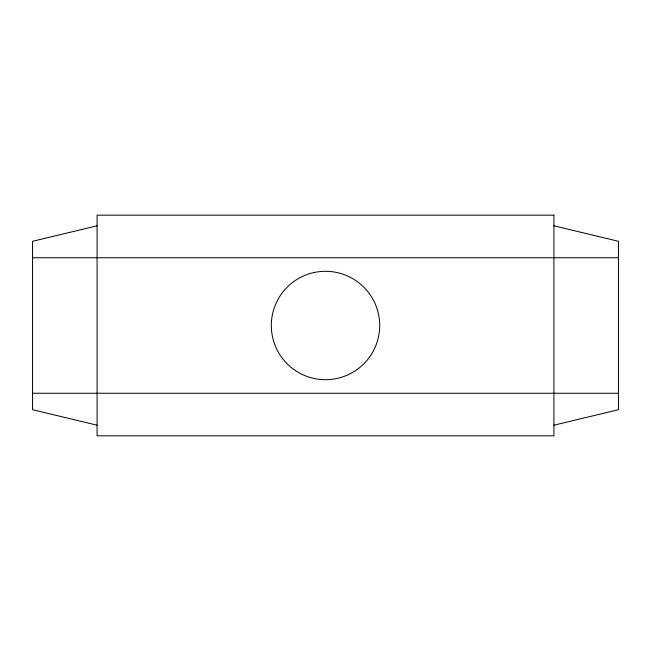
<?xml version="1.0" encoding="UTF-8"?>
<svg xmlns="http://www.w3.org/2000/svg" width="651" height="651" viewBox="0 0 651 651"><rect width="100%" height="100%" fill="white"/><g stroke="black" fill="none" stroke-linecap="round" stroke-linejoin="round"><path stroke-width="0.98" d="M97.08 225.807L32.55 241.293L32.55 409.707L97.08 425.193M553.92 425.193L618.45 409.707L618.45 241.293L553.92 225.807M32.55 257.747L618.45 257.747M32.55 393.253L618.45 393.253M553.92 215.164L97.08 215.164L97.08 435.836L553.92 435.836L553.92 215.164M298.402 372.437A54.204 54.204 0 0 0 379.704 325.5A54.204 54.204 0 0 0 298.402 278.563A54.204 54.204 0 0 0 298.402 372.437"/></g></svg>
